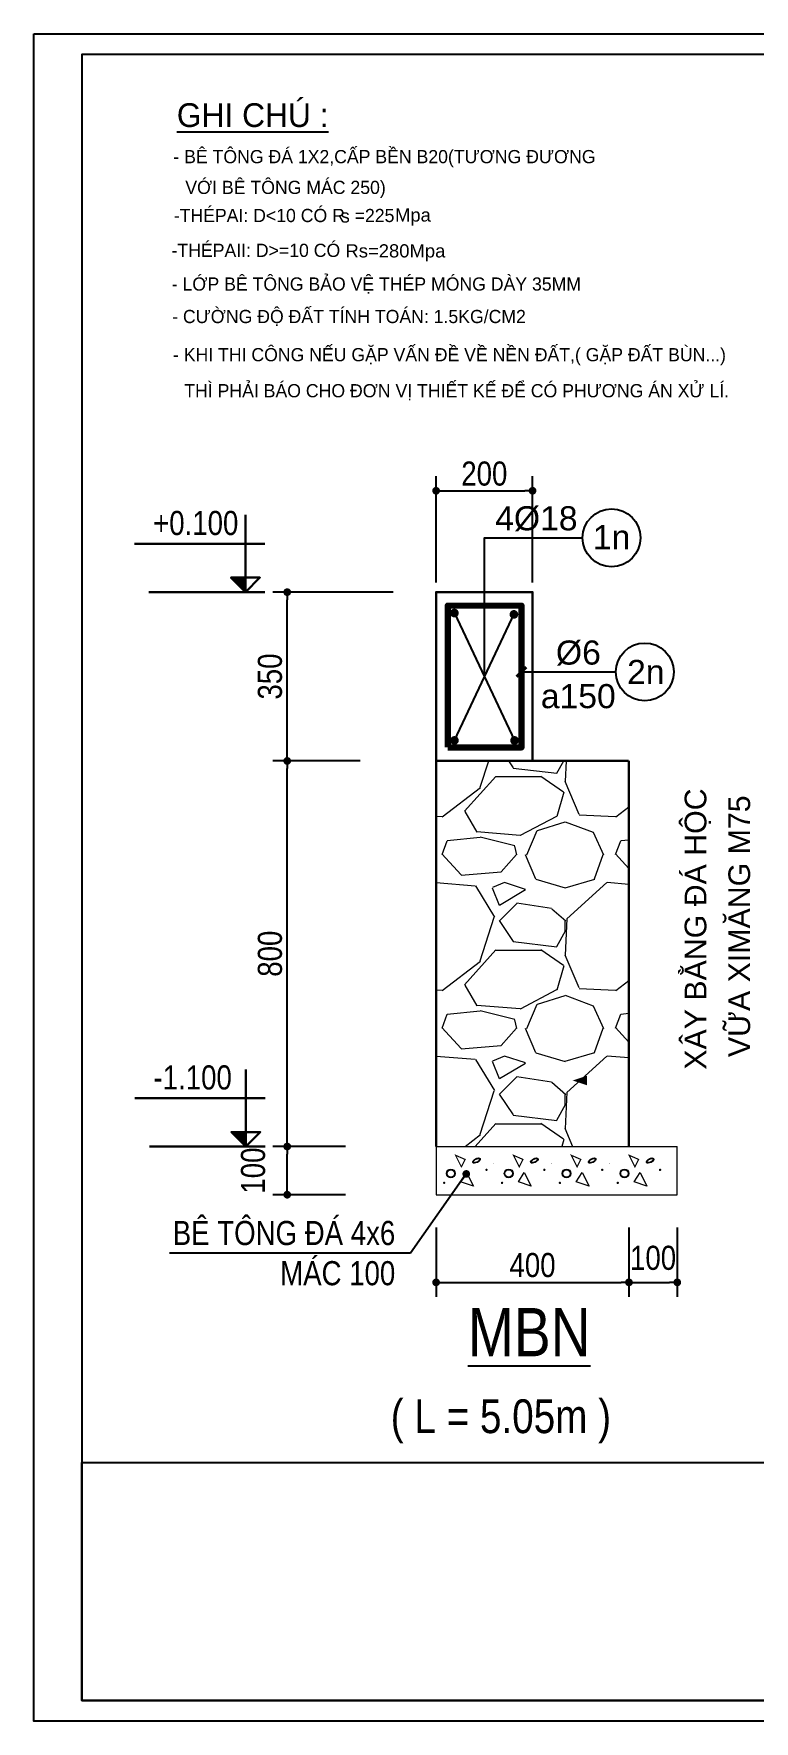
# Model space of a CAD drawing. Header units: millimetres. Extents: x -559287 to -299624, y 2351330 to 2655682.
# Drawn here: x -434027 to -426555, y 2588499 to 2605997 of the extents above; entities that cross this region are included whole.
import ezdxf
from ezdxf.enums import TextEntityAlignment as Align

# ---------------------------------------------------------------- set-up
doc = ezdxf.new("R2010")
doc.units = ezdxf.units.MM
doc.header["$LTSCALE"] = 10
doc.layers.get('0').update_dxf_attribs({"lineweight": 20})
doc.layers.get('Defpoints').update_dxf_attribs({"lineweight": 20})
for name, color, linetype in [('DIMKT', 8, 'Continuous'), ('thep', 6, 'Continuous'), ('ththep', 3, 'Continuous')]:
    doc.layers.add(name, color=color, linetype=linetype)
for name, color, linetype, lineweight in [('Hatch', 137, 'Continuous', 5), ('Text', 54, 'Continuous', 25), ('Tuong', 1, 'Continuous', 30)]:
    doc.layers.add(name, color=color, linetype=linetype, lineweight=lineweight)
doc.styles.add('CVN', font='VHELVCN.TTF', dxfattribs={"height": 240})
doc.styles.add('PHISWISTHBT', font='swissl.ttf', dxfattribs={"height": 250})
doc.styles.add('TEXTTHEP', font='swissl.ttf', dxfattribs={"height": 250})
doc.styles.add('vnAvantH', font='VHAVAN.TTF', dxfattribs={"height": 300})
doc.styles.add('VNGL250', font='VHELVCN.TTF', dxfattribs={"height": 250})
doc.styles.add('VNI-HELVE', font='VHELVEN.TTF', dxfattribs={"height": 250})
doc.styles.add('VNI-HELVEC250', font='VHELVCN.TTF', dxfattribs={"height": 250})
doc.dimstyles.new('TL1-20', dxfattribs={"dimscale": 0, "dimtxt": 220, "dimasz": 80, "dimexe": 150, "dimexo": 100, "dimgap": 50, "dimtad": 1, "dimdec": 0, "dimlfac": 0.2, "dimdsep": 46, "dimtxsty": 'VNI-HELVEC250', "dimblk": 'DOT', "dimcen": 2.5, "dimdle": 300, "dimclrd": 8, "dimclre": 8, "dimclrt": 87, "dimadec": 0, "dimazin": 0, "dimtfac": 1, "dimtdec": 0, "dimtmove": 2, "dimatfit": 3, "dimldrblk": 'DOT', "dimfxl": 0, "dimtolj": 1, "dimtzin": 0, "dimarcsym": 0})
doc.dimstyles.new('TL25', dxfattribs={"dimtxt": 200, "dimasz": 80, "dimexe": 150, "dimexo": 0, "dimgap": 50, "dimtad": 1, "dimdec": 0, "dimlfac": 0.25, "dimdsep": 46, "dimtxsty": 'VNI-HELVEC250', "dimblk": 'DOT', "dimcen": 200, "dimclrd": 157, "dimclre": 157, "dimclrt": 71, "dimadec": 0, "dimazin": 0, "dimtfac": 1, "dimtdec": 0, "dimtmove": 2, "dimatfit": 3, "dimldrblk": 'DOT', "dimfxl": 0, "dimtolj": 1, "dimtzin": 13, "dimarcsym": 0})

# ---------------------------------------------------------------- blocks, each defined once
blk = doc.blocks.new('BT')
for p, q in [((262, 50), (324, 149)), ((396, 5), (262, 50)), ((324, 149), (396, 5))]:
    blk.add_line(p, q)
for points, const_width in [([(5, 241, 1), (8, 241, 1)], 3.75), ([(526, 175, 1), (538, 175, 1)], 12), ([(87, 40, 1), (99, 40, 1)], 12), ([(340, 103, 1), (344, 103, 1)], 4.5)]:
    blk.add_lwpolyline(points, format="xyb", close=True, dxfattribs=dict(const_width=const_width))
at = {"const_width": 12}
blk.add_lwpolyline([(310, 283), (211, 326), (271, 206)], close=True, dxfattribs=at)
for radius in [45.2, 38.5]:
    blk.add_circle((162, 138), radius)
blk.add_ellipse((428, 271), major_axis=(-37.3, -20.2), ratio=0.497787)
blk.add_open_spline([(396, 254), (396, 253), (396, 253), (397, 252), (397, 252), (398, 251), (399, 251), (400, 250), (401, 250), (403, 250), (405, 249), (409, 249), (411, 250), (415, 250), (417, 251), (422, 252), (425, 253), (431, 255), (434, 257), (441, 261), (444, 263), (450, 268), (452, 270), (456, 274), (457, 276), (459, 280), (459, 281), (460, 283), (460, 284), (460, 286), (460, 286), (460, 288), (460, 288), (459, 289), (459, 289), (458, 290), (458, 290), (456, 291), (455, 291), (453, 292), (452, 292), (449, 292), (448, 292), (444, 292), (441, 292), (435, 290), (432, 289), (426, 287), (423, 286), (417, 283), (415, 281), (409, 277), (407, 275), (403, 271), (401, 269), (398, 265), (397, 264), (396, 261), (395, 259), (395, 257), (395, 257), (395, 255), (395, 255), (395, 254), (395, 254), (396, 254)], degree=3, knots=[0, 0, 0, 0, 0.131907, 0.131907, 0.263815, 0.263815, 0.395722, 0.395722, 0.52763, 0.52763, 0.73326, 0.73326, 0.938891, 0.938891, 1.144522, 1.144522, 1.350153, 1.350153, 1.646415, 1.646415, 1.942677, 1.942677, 2.238939, 2.238939, 2.460524, 2.460524, 2.682109, 2.682109, 2.84127, 2.84127, 3.000431, 3.000431, 3.159592, 3.159592, 3.318753, 3.318753, 3.477915, 3.477915, 3.637076, 3.637076, 3.796237, 3.796237, 3.955398, 3.955398, 4.208709, 4.208709, 4.462021, 4.462021, 4.715332, 4.715332, 4.968644, 4.968644, 5.221955, 5.221955, 5.475266, 5.475266, 5.685507, 5.685507, 5.895747, 5.895747, 6.046537, 6.046537, 6.197327, 6.197327, 6.283185, 6.283185, 6.283185, 6.283185])
blk = doc.blocks.new('COTE')
blk.add_hatch(color=256).paths.add_polyline_path([(150, 150), (0, 150), (0, 0)])
for points in [[(0, 0), (150, 150), (-150, 150), (0, 0), (0, 800)], [(-200, 500), (1150, 500)], [(-200, 0), (1000, 0)]]:
    blk.add_lwpolyline(points)
at = {"layer": 'Text', "style": 'VNGL250'}
blk.add_attdef('COT', (114, 592), '', height=250, dxfattribs=at)
blk = doc.blocks.new('_DOT')
at = {"color": 0, "linetype": 'ByBlock'}
blk.add_line((-0.5, 0), (-1, 0), dxfattribs=at)
at = {"color": 0, "linetype": 'ByBlock', "const_width": 0.5}
blk.add_lwpolyline([(-0.25, 0, 1), (0.25, 0, 1)], format="xyb", close=True, dxfattribs=at)
blk = doc.blocks.new('*D618')
at = {"layer": 'Defpoints', "color": 0, "ltscale": 0.15, "transparency": 16777216}
for p in [(-429854, 2593719, -38136), (-427854, 2593719, -38136), (-427854, 2593050)]:
    blk.add_point(p, dxfattribs=at)
at = {"layer": 'DIMKT', "color": 8, "lineweight": -2, "ltscale": 0.15, "transparency": 16777216}
for p, q in [((-429854, 2593619), (-429854, 2592900)), ((-427854, 2593619), (-427854, 2592900)), ((-429774, 2593050), (-427934, 2593050))]:
    blk.add_line(p, q, dxfattribs=at)
at = {"layer": 'DIMKT', "color": 8, "lineweight": -2, "ltscale": 0.15, "transparency": 16777216, "xscale": 80, "yscale": 80, "zscale": 80, "rotation": 180}
blk.add_blockref('_DOT', (-429854, 2593050), dxfattribs=at)
at = {"layer": 'DIMKT', "color": 8, "lineweight": -2, "ltscale": 0.15, "transparency": 16777216, "xscale": 80, "yscale": 80, "zscale": 80}
blk.add_blockref('_DOT', (-427854, 2593050), dxfattribs=at)
at = {"layer": 'DIMKT', "color": 87, "ltscale": 0.15, "transparency": 16777216, "insert": (-428854, 2593228), "char_height": 250, "attachment_point": 5, "style": 'VNI-HELVEC250'}
blk.add_mtext('\\A1;400', dxfattribs=at)
blk = doc.blocks.new('*D619')
at = {"layer": 'Defpoints', "color": 0, "ltscale": 0.15, "transparency": 16777216}
for p in [(-427854, 2593719, -38136), (-427353, 2593719, -38136), (-427353, 2593050)]:
    blk.add_point(p, dxfattribs=at)
at = {"layer": 'DIMKT', "color": 8, "lineweight": -2, "ltscale": 0.15, "transparency": 16777216}
for p, q in [((-427854, 2593619), (-427854, 2592900)), ((-427353, 2593619), (-427353, 2592900)), ((-427774, 2593050), (-427433, 2593050))]:
    blk.add_line(p, q, dxfattribs=at)
at = {"layer": 'DIMKT', "color": 8, "lineweight": -2, "ltscale": 0.15, "transparency": 16777216, "xscale": 80, "yscale": 80, "zscale": 80, "rotation": 180}
blk.add_blockref('_DOT', (-427854, 2593050), dxfattribs=at)
at = {"layer": 'DIMKT', "color": 8, "lineweight": -2, "ltscale": 0.15, "transparency": 16777216, "xscale": 80, "yscale": 80, "zscale": 80}
blk.add_blockref('_DOT', (-427353, 2593050), dxfattribs=at)
at = {"layer": 'DIMKT', "color": 87, "ltscale": 0.15, "transparency": 16777216, "insert": (-427604, 2593303), "char_height": 250, "attachment_point": 5, "style": 'VNI-HELVEC250'}
blk.add_mtext('\\A1;100', dxfattribs=at)
blk = doc.blocks.new('*D620')
at = {"layer": 'Defpoints', "color": 0, "ltscale": 0.15, "transparency": 16777216}
for p in [(-431398, 2594459), (-430695, 2594459, -38136), (-430695, 2593959, -38136)]:
    blk.add_point(p, dxfattribs=at)
at = {"layer": 'DIMKT', "color": 8, "lineweight": -2, "ltscale": 0.15, "transparency": 16777216}
for p, q in [((-430795, 2594459), (-431548, 2594459)), ((-431398, 2594039), (-431398, 2594379)), ((-430795, 2593959), (-431548, 2593959))]:
    blk.add_line(p, q, dxfattribs=at)
at = {"layer": 'DIMKT', "color": 8, "lineweight": -2, "ltscale": 0.15, "transparency": 16777216, "xscale": 80, "yscale": 80, "zscale": 80}
for p, rotation in [((-431398, 2594459), 90), ((-431398, 2593959), 270)]:
    blk.add_blockref('_DOT', p, dxfattribs=dict(at, rotation=rotation))
at = {"layer": 'DIMKT', "color": 87, "ltscale": 0.15, "transparency": 16777216, "insert": (-431751, 2594209), "char_height": 250, "attachment_point": 5, "rotation": 90, "style": 'VNI-HELVEC250'}
blk.add_mtext('\\A1;100', dxfattribs=at)
blk = doc.blocks.new('*D621')
at = {"layer": 'Defpoints', "color": 0, "ltscale": 0.15, "transparency": 16777216}
for p in [(-431398, 2598457), (-430541, 2598457, -38136), (-430695, 2594459, -38136)]:
    blk.add_point(p, dxfattribs=at)
at = {"layer": 'DIMKT', "color": 8, "lineweight": -2, "ltscale": 0.15, "transparency": 16777216}
for p, q in [((-430641, 2598457), (-431548, 2598457)), ((-431398, 2594539), (-431398, 2598377)), ((-430795, 2594459), (-431548, 2594459))]:
    blk.add_line(p, q, dxfattribs=at)
at = {"layer": 'DIMKT', "color": 8, "lineweight": -2, "ltscale": 0.15, "transparency": 16777216, "xscale": 80, "yscale": 80, "zscale": 80}
for p, rotation in [((-431398, 2598457), 90), ((-431398, 2594459), 270)]:
    blk.add_blockref('_DOT', p, dxfattribs=dict(at, rotation=rotation))
at = {"layer": 'DIMKT', "color": 87, "ltscale": 0.15, "transparency": 16777216, "insert": (-431576, 2596458), "char_height": 250, "attachment_point": 5, "rotation": 90, "style": 'VNI-HELVEC250'}
blk.add_mtext('\\A1;800', dxfattribs=at)
blk = doc.blocks.new('*D622')
at = {"layer": 'Defpoints', "color": 0, "ltscale": 0.15, "transparency": 16777216}
for p in [(-431398, 2600207), (-430201, 2600207, -38136), (-430546, 2598457, -38136)]:
    blk.add_point(p, dxfattribs=at)
at = {"layer": 'DIMKT', "color": 8, "lineweight": -2, "ltscale": 0.15, "transparency": 16777216}
for p, q in [((-430301, 2600207), (-431548, 2600207)), ((-431398, 2598537), (-431398, 2600127)), ((-430646, 2598457), (-431548, 2598457))]:
    blk.add_line(p, q, dxfattribs=at)
at = {"layer": 'DIMKT', "color": 8, "lineweight": -2, "ltscale": 0.15, "transparency": 16777216, "xscale": 80, "yscale": 80, "zscale": 80}
for p, rotation in [((-431398, 2600207), 90), ((-431398, 2598457), 270)]:
    blk.add_blockref('_DOT', p, dxfattribs=dict(at, rotation=rotation))
at = {"layer": 'DIMKT', "color": 87, "ltscale": 0.15, "transparency": 16777216, "insert": (-431576, 2599332), "char_height": 250, "attachment_point": 5, "rotation": 90, "style": 'VNI-HELVEC250'}
blk.add_mtext('\\A1;350', dxfattribs=at)
blk = doc.blocks.new('*D623')
at = {"layer": 'Defpoints', "color": 0, "ltscale": 0.15, "transparency": 16777216}
for p in [(-428854, 2601258), (-429854, 2600207, -38136), (-428854, 2600207, -38136)]:
    blk.add_point(p, dxfattribs=at)
at = {"layer": 'DIMKT', "color": 8, "lineweight": -2, "ltscale": 0.15, "transparency": 16777216}
for p, q in [((-429854, 2600307), (-429854, 2601408)), ((-429774, 2601258), (-428934, 2601258)), ((-428854, 2600307), (-428854, 2601408))]:
    blk.add_line(p, q, dxfattribs=at)
at = {"layer": 'DIMKT', "color": 8, "lineweight": -2, "ltscale": 0.15, "transparency": 16777216, "xscale": 80, "yscale": 80, "zscale": 80, "rotation": 180}
blk.add_blockref('_DOT', (-429854, 2601258), dxfattribs=at)
at = {"layer": 'DIMKT', "color": 8, "lineweight": -2, "ltscale": 0.15, "transparency": 16777216, "xscale": 80, "yscale": 80, "zscale": 80}
blk.add_blockref('_DOT', (-428854, 2601258), dxfattribs=at)
at = {"layer": 'DIMKT', "color": 87, "ltscale": 0.15, "transparency": 16777216, "insert": (-429354, 2601435), "char_height": 250, "attachment_point": 5, "style": 'VNI-HELVEC250'}
blk.add_mtext('\\A1;200', dxfattribs=at)

msp = doc.modelspace()

# ---------------------------------------------------------------- hatches: boundary and pattern name
at = {"layer": 'Hatch'}
h = msp.add_hatch(dxfattribs=at)
h.set_pattern_fill('GRAVEL', color=256, scale=1800, style=0)
h.set_pattern_definition([(228.0128, (-1122029.75, 2437272.71), (-14399.996818, -16200.002415), [242.165, -23974.3584]), (184.9697, (-1122191.75, 2437092.715), (21600.001893, 1799.984353), [415.5624, -41140.665]), (132.5104, (-1122605.75, 2437056.71), (17999.983293, -19800.015613), [293.0184, -29008.8576]), (267.2737, (-1123307.75, 2436606.715), (1799.992832, 36000.000531), [378.4284, -37464.4044]), (292.8337, (-1123325.75, 2436228.715), (-9000.01783, 21599.993541), [371.079, -36736.8714]), (357.2737, (-1123181.75, 2435886.715), (-36000.000531, 1799.992832), [378.4284, -37464.4044]), (37.6942, (-1122803.754, 2435868.715), (-23400.013222, -17999.982729), [500.452, -49544.728]), (72.2553, (-1122407.754, 2436174.715), (12600.019373, 39599.993216), [472.4784, -46775.378]), (121.4296, (-1122263.75, 2436624.715), (-14400.014822, 23399.991066), [379.71, -37591.3314]), (175.2364, (-1122461.75, 2436948.71), (19800.001703, -1799.98476), [433.4976, -21241.3734]), (222.3974, (-1122893.754, 2436984.715), (-21600.013232, -19799.9857476), [560.6064, -55500.075]), (138.8141, (-1121525.75, 2436588.71), (-12600.005304, 10799.995164), [191.342, -18942.919]), (171.4692, (-1121669.75, 2436714.715), (23399.996913, -3600.014238), [364.0266, -36038.72]), (225, (-1122029.8, 2436768.7), (-2e-13, -1800.0006), [254.558, -2291.0256]), (203.1986, (-1122155.75, 2436984.71), (8999.999515, 3600.002385), [137.0844, -13571.307]), (291.8014, (-1122281.75, 2436930.7), (-1799.99984, 5400.00049), [193.8654, -9499.4316]), (30.9638, (-1122209.75, 2436750.7), (5399.99644, 3600.00447), [314.872, -10180.8414]), (161.5651, (-1121939.75, 2436912.7), (3600.0008, -1799.99713), [227.684, -5464.4166]), (16.3895, (-1123325.75, 2436930.71), (18000.003957, 5399.986878), [318.96, -31577.121]), (70.3462, (-1123019.75, 2437020.71), (-7199.991445, -19800.003844), [267.59, -26491.3344]), (293.1986, (-1121939.75, 2437272.71), (-3600.002385, 8999.999515), [274.167, -13434.2244]), (343.6105, (-1121831.75, 2437020.71), (-18000.003957, 5399.986878), [318.96, -31577.121]), (339.444, (-1123325.75, 2435814.71), (-9000.00332, 3599.992794), [307.584, -15071.623]), (294.7751, (-1123037.75, 2435706.71), (-8999.98594, 19800.00616), [257.7204, -25514.3574]), (66.8014, (-1121921.75, 2435472.71), (3600.002385, 8999.999515), [274.167, -13434.2244]), (17.354, (-1121813.75, 2435724.71), (-23400.003634, -7199.990104), [301.736, -29871.763]), (69.444, (-1122803.75, 2435472.71), (-3599.992794, -9000.00332), [153.792, -15225.415]), (101.3099, (-1122029.75, 2435472.7), (-1799.99574, 7200.00135), [91.782, -9086.452]), (165.9638, (-1122047.75, 2435562.7), (5400.00098, -1799.9965), [371.079, -7050.51]), (186.009, (-1122407.75, 2435652.715), (17999.999552, 1799.998771), [343.89, -34045.0614]), (303.6901, (-1122209.75, 2436588.7), (-1800.0024, 3599.9992), [259.5996, -6230.392]), (353.1572, (-1122065.754, 2436372.715), (30599.998858, -3600.014396), [453.229, -44869.6134]), (60.9454, (-1121615.75, 2436318.71), (-7200.00005, -12600.000692), [185.321, -18346.813]), (90, (-1121525.8, 2436480.7), (-1800, 1800), [108, -1692]), (120.2564, (-1122443.75, 2435706.71), (7199.990796, -12600.00442), [250.063, -24756.336]), (48.0128, (-1122569.75, 2435922.71), (14399.996818, 16200.002415), [484.3296, -23732.1936]), (0, (-1122245.8, 2436282.7), (1800, 1800), [468, -1332]), (325.3048, (-1121777.75, 2436282.71), (-17999.989666, 12600.015497), [284.605, -28175.893]), (254.0546, (-1121543.75, 2436120.71), (-1799.9998, -7200.00023), [262.0836, -12842.1144]), (207.646, (-1121615.754, 2435868.715), (-34199.992453, -18000.013884), [426.717, -42245.053]), (175.4261, (-1121993.754, 2435670.715), (-23400.001005, 1799.990642), [451.438, -44692.333])])
h.paths.add_polyline_path([(-429854.1, 2594458.6), (-427854.1, 2594458.6), (-427854.1, 2598457.5), (-429854.1, 2598457.5)])

# ---------------------------------------------------------------- linework, layer by layer
for p, q in [((-429854.1, 2594458.6), (-429854.1, 2593958.6)), ((-429854.1, 2594458.6), (-427353.2, 2594458.6)), ((-427353.2, 2593958.6), (-427353.2, 2594458.6)), ((-429854.1, 2593958.6), (-427353.2, 2593958.6))]:
    msp.add_line(p, q, dxfattribs=at)
at = {"layer": 'Hatch', "const_width": 45, "elevation": 38136.3}
for points in [[(-429641.8, 2599990.4, -1), (-429686.8, 2599990.4, -1)], [(-429024.8, 2599976.5, -1), (-429069.8, 2599976.5, -1)], [(-429641.8, 2598669.3, 1), (-429686.8, 2598669.3, 1)], [(-429063.2, 2598669.3, -1), (-429018.2, 2598669.3, -1)]]:
    msp.add_lwpolyline(points, format="xyb", close=True, dxfattribs=at)
at = {"layer": 'Hatch'}
msp.add_lwpolyline([(-426945.8, 2598508.2, 0, 0, 0), (-426945.8, 2595143.3, 0, 0, 0), (-428439.3, 2595143.3, 0, 100, 0), (-428289.3, 2595143.3, 0, 0, 0)], format="xyseb", dxfattribs=at)
at = {"layer": 'Text'}
for p, q in [((-429664.3, 2599990.4, 38136.3), (-429040.7, 2598669.3, 38136.3)), ((-429664.3, 2598669.3, 38136.3), (-429040.7, 2599990.4, 38136.3))]:
    msp.add_line(p, q, dxfattribs=at)
at = {"layer": 'Text', "elevation": 38136.3}
msp.add_lwpolyline([(-429352.5, 2599329.9), (-429352.5, 2600770.5), (-428334.2, 2600770.5)], dxfattribs=at)
at = {"layer": 'Text', "const_width": 30}
msp.add_lwpolyline([(-428919.4, 2599429.5), (-429019.4, 2599329.5)], dxfattribs=at)
at = {"layer": 'Text'}
msp.add_lwpolyline([(-428969.4, 2599379.5), (-427989.9, 2599379.5)], dxfattribs=at)
for centre in [(-428034.2, 2600770.5, 38136.3), (-427689.9, 2599379.5)]:
    msp.add_circle(centre, 300, dxfattribs=at)
at = {"layer": 'thep', "const_width": 65}
msp.add_lwpolyline([(-429733.2, 2598597.5), (-429732.9, 2600066.6, -0.4141522), (-429732.4, 2600067.1), (-428969.5, 2600067.1, -0.4141522), (-428969, 2600066.6), (-428968.8, 2598598, -0.4142749), (-428969.3, 2598597.5), (-429733.2, 2598597.5)], format="xyb", dxfattribs=at)
at = {"layer": 'ththep'}
for points in [[(-434026.5, 2605997.1), (-409605.8, 2605997.1), (-409605.8, 2588499.3), (-434026.5, 2588499.3)], [(-433529.3, 2588714.9), (-409821.4, 2588714.9), (-409821.4, 2605781.5), (-433529.3, 2605781.5)], [(-409821.4, 2588714.9), (-433529.3, 2588714.9), (-433529.3, 2591184), (-409821.4, 2591184)]]:
    msp.add_lwpolyline(points, close=True, dxfattribs=at)
at = {"layer": 'Tuong'}
for p, q in [((-429854.1, 2598457.5), (-427859.1, 2598457.5)), ((-429854.1, 2598457.5), (-429854.1, 2594458.6)), ((-427854.1, 2598457.5), (-427854.1, 2594458.6))]:
    msp.add_line(p, q, dxfattribs=at)
msp.add_lwpolyline([(-429854.1, 2598457.5), (-428854.1, 2598457.5), (-428854.1, 2600207.5), (-429854.1, 2600207.5)], close=True, dxfattribs=at)

# ---------------------------------------------------------------- block references
at = {"layer": 'Hatch', "row_count": 1, "column_count": 4, "row_spacing": 0, "column_spacing": 600}
msp.add_blockref('BT', (-429863.3, 2594041.9), dxfattribs=at)
at = {"layer": 'Tuong'}
ref = msp.add_blockref('COTE', (-431831.4, 2600207.5), dxfattribs=dict(at, xscale=-1))
ref.add_attrib('COT', '+0.100', (-432788.7, 2600799), dxfattribs={"layer": 'Text', "height": 250, "style": 'VNI-HELVEC250'})
ref = msp.add_blockref('COTE', (-431827, 2594458.6), dxfattribs=dict(at, xscale=-1))
ref.add_attrib('COT', '-1.100', (-432784.3, 2595050.1), dxfattribs={"layer": 'Text', "height": 250, "style": 'VNI-HELVEC250'})

# ---------------------------------------------------------------- texts
at = {"layer": 'Text'}
for s, height, style, p in [('%%uGHI CHó :', 246.24, 'vnAvantH', (-432542.7, 2605030.3, 38136.3)), ('- B£ T¤NG §¸ 1x2,cÊp bÒn b20(T¦¥NG §¦¥NG', 136.844, 'vnAvantH', (-432578.6, 2604654.6, 38136.3)), ('VíI B£ T¤NG M¸C 250)', 136.844, 'vnAvantH', (-432454.9, 2604335.7, 38136.3)), ('-THÐPAI: D<10 Cã R  =225', 136.844, 'vnAvantH', (-432574.6, 2604044.3, 38136.3)), ('-THÐPAII: D>=10 Cã', 136.844, 'vnAvantH', (-432597.5, 2603682.8, 38136.3)), ('- LíP B£ T¤NG B¶O VÖ thÐp MãNG DµY 35MM ', 136.844, 'vnAvantH', (-432595.7, 2603333.6, 38136.3)), ('- C¦êNG §é §ÊT TÝNH TO¸N: 1.5KG/CM2', 136.844, 'vnAvantH', (-432591.3, 2602996.8, 38136.3)), ('- khi thi c«ng nÕu gÆp vÊn ®Ò vÒ nÒn ®Êt,( gÆp ®Êt bïn...) ', 136.844, 'vnAvantH', (-432582.8, 2602601, 38136.3)), ('th× ph¶i b¸o cho ®¬n vÞ thiÕt kÕ ®Ó cã ph\xad¬ng ¸n xö lÝ.', 136.844, 'vnAvantH', (-432465.4, 2602227.3, 38136.3)), ('%%uMBN', 500, 'CVN', (-429524.5, 2592284)), ('( L = 5.05m )', 350, 'CVN', (-430324.3, 2591487))]:
    msp.add_text(s, height=height, dxfattribs=dict(at, style=style)).set_placement(p)
for s, height, style, p in [('s', 136.8, 'TEXTTHEP', (-430844.3, 2603998.2, 38136.3)), ('4%%C18', 250, 'PHISWISTHBT', (-429241.4, 2600773.2, 38136.3)), ('%%c6', 250, 'PHISWISTHBT', (-428611.6, 2599380.8))]:
    msp.add_text(s, height=height, dxfattribs=dict(at, style=style)).set_placement(p, align=Align.BOTTOM_LEFT)
for s, height, style, p in [('Mpa', 136.8, 'TEXTTHEP', (-430094.4, 2604008.3, 38136.3)), ('Rs=280Mpa', 136.8, 'TEXTTHEP', (-430276.1, 2603636.5, 38136.3)), ('a150', 250, 'PHISWISTHBT', (-428379.7, 2598928.9))]:
    msp.add_text(s, height=height, dxfattribs=dict(at, style=style)).set_placement(p, align=Align.BOTTOM_CENTER)
at = {"layer": 'Text', "style": 'PHISWISTHBT'}
for s, p in [('1n', (-428034.2, 2600777.5, 38136.3)), ('2n', (-427678.9, 2599379.5))]:
    msp.add_text(s, height=250, dxfattribs=at).set_placement(p, align=Align.MIDDLE_CENTER)
at = {"layer": 'Text', "style": 'VNI-HELVE'}
for s, p in [('XAÂY BAÈNG ÑAÙ HOÄC ', (-427051.4, 2595255.3)), ('VÖÕA XIMAÊNG M75', (-426597.9, 2595385.9))]:
    msp.add_text(s, height=225, rotation=90, dxfattribs=at).set_placement(p)
at = {"layer": 'Text', "linetype": 'Continuous', "ltscale": 20, "insert": (-430277.6, 2593016.7), "char_height": 250, "attachment_point": 9, "style": 'VNI-HELVEC250'}
msp.add_mtext('BEÂ TOÂNG ÑAÙ 4x6\\PMAÙC 100', dxfattribs=at)

# ---------------------------------------------------------------- dimensions: what is measured, and where the dimension line sits
at = {"layer": 'DIMKT', "ltscale": 0.15}
for base, p1, p2, picture, middle in [((-428854.1, 2601257.7, 38136.3), (-429854.1, 2600207.5), (-428854.1, 2600207.5), '*D623', (-429354.1, 2601435.3, 38136.3)), ((-427854.1, 2593050.1, 38136.3), (-429854.1, 2593719.1), (-427854.1, 2593719.1), '*D618', (-428854.1, 2593227.7, 38136.3))]:
    dim = msp.add_linear_dim(base=base, p1=p1, p2=p2, dimstyle='TL1-20', override={"dimscale": 1}, dxfattribs=at)
    dim.commit()
    dim.dimension.update_dxf_attribs({"geometry": picture, "text_midpoint": middle})
for base, p1, p2, picture, middle in [((-431397.8, 2600207.5, 38136.3), (-430546.5, 2598457.5), (-430200.5, 2600207.5), '*D622', (-431575.5, 2599332.5, 38136.3)), ((-431397.8, 2598457.5, 38136.3), (-430694.7, 2594458.6), (-430541.5, 2598457.5), '*D621', (-431575.5, 2596458.1, 38136.3)), ((-431397.8, 2594458.6, 38136.3), (-430694.7, 2593958.6), (-430694.7, 2594458.6), '*D620', (-431750.5, 2594208.6, 38136.3))]:
    dim = msp.add_linear_dim(base=base, p1=p1, p2=p2, angle=90, dimstyle='TL1-20', override={"dimscale": 1}, dxfattribs=at)
    dim.commit()
    dim.dimension.update_dxf_attribs({"geometry": picture, "text_midpoint": middle})
dim = msp.add_linear_dim(base=(-427353.2, 2593050.1, 38136.3), p1=(-427854.1, 2593719.1), p2=(-427353.2, 2593719.1), dimstyle='TL1-20', override={"dimscale": 1}, dxfattribs=at)
dim.commit()
dim.dimension.update_dxf_attribs({"geometry": '*D619', "text_midpoint": (-427603.6, 2593302.7, 38136.3), "dimtype": 160})

# ---------------------------------------------------------------- leaders
at = {"layer": 'Hatch', "linetype": 'Continuous', "ltscale": 20, "annotation_type": 0, "has_hookline": 1, "hookline_direction": 1, "text_width": 2370.7}
msp.add_leader([(-429541.3, 2594174.3), (-430119.7, 2593354.6), (-430199.7, 2593354.6)], dimstyle='TL25', dxfattribs=at)

doc.saveas('drawing.dxf')
